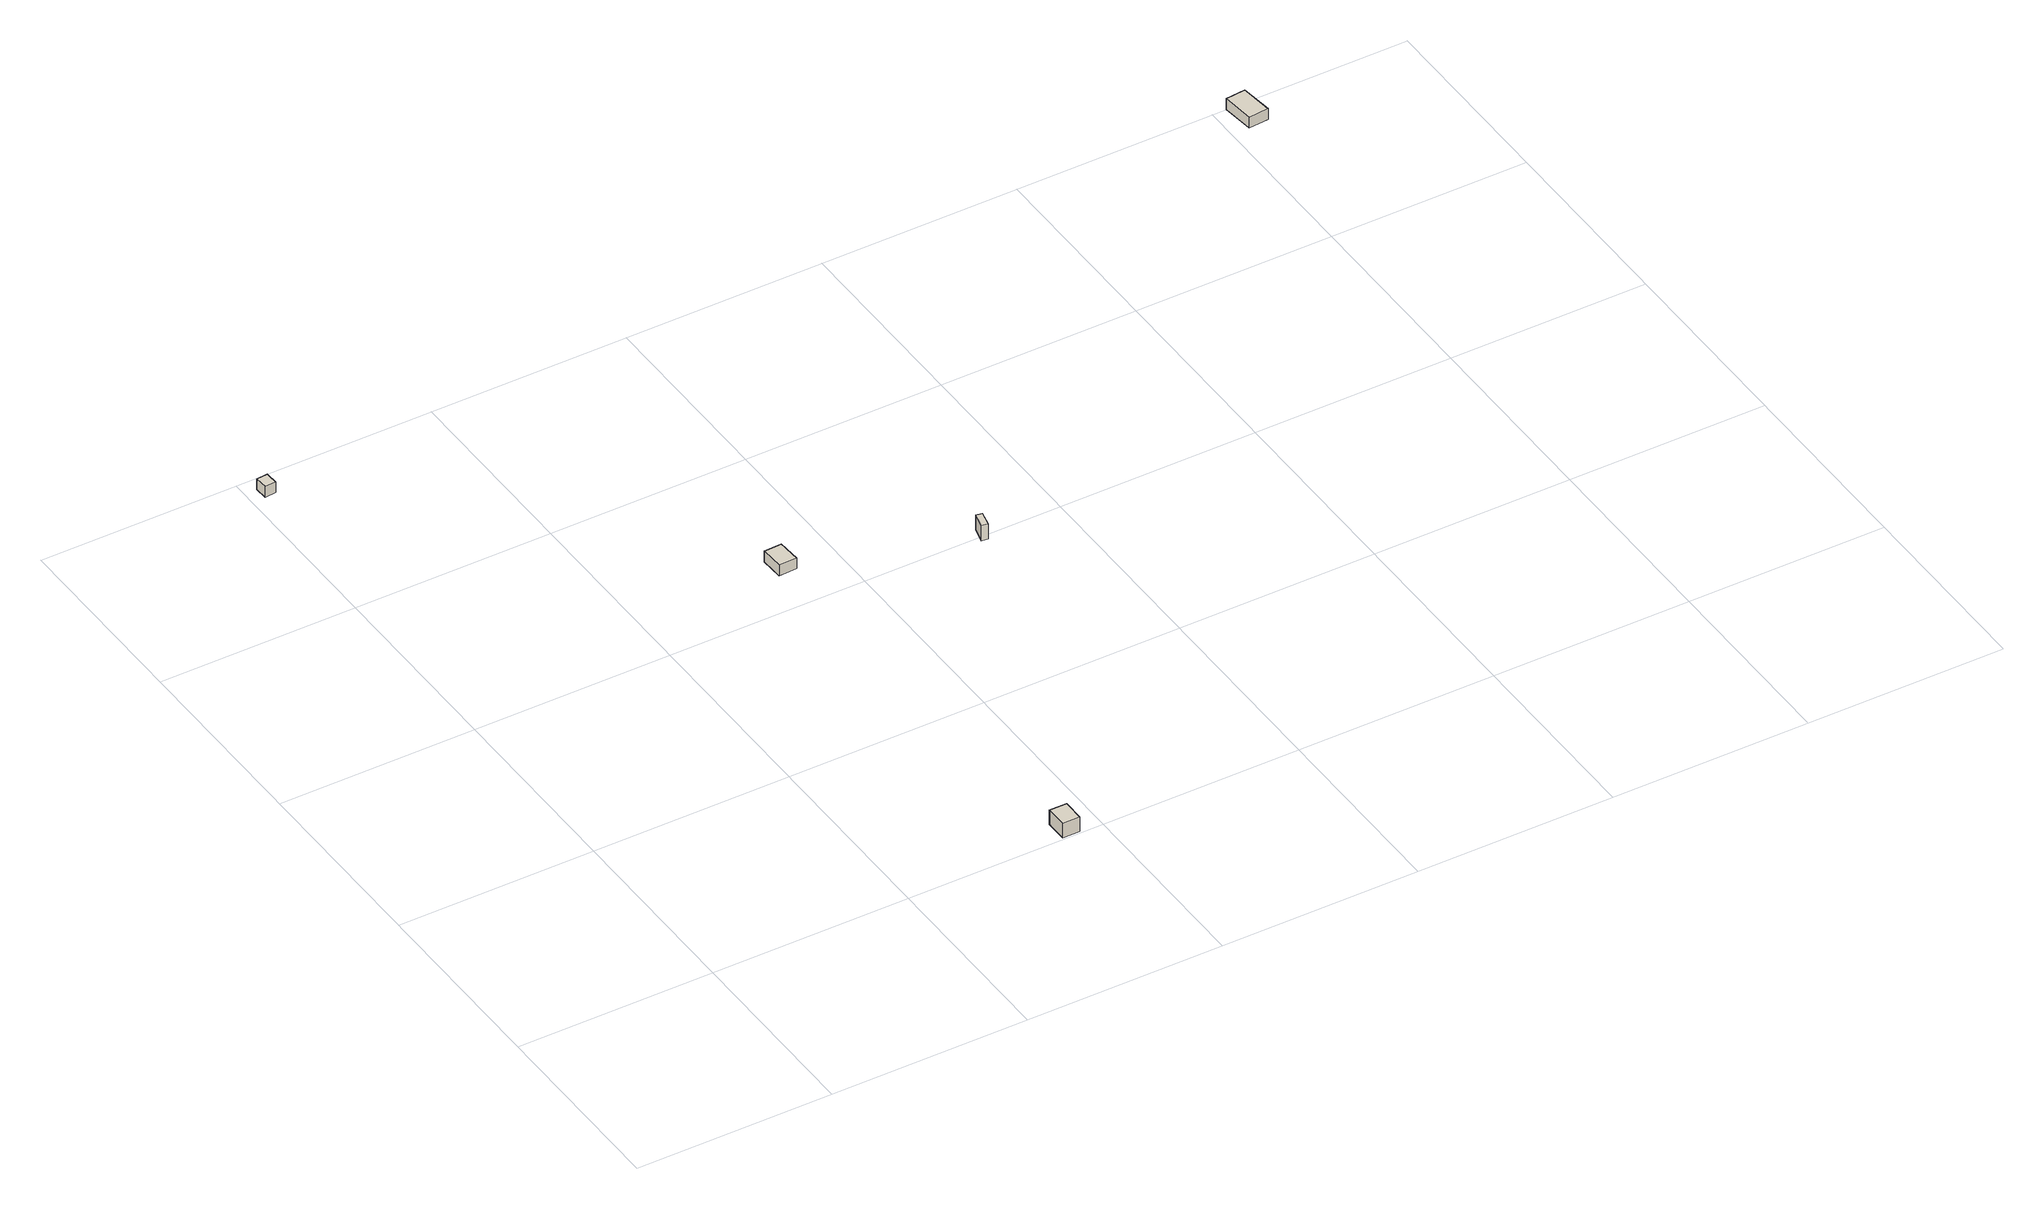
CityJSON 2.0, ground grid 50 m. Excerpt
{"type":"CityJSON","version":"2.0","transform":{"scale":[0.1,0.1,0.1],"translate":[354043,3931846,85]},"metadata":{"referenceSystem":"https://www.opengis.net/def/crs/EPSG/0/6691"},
"CityObjects":{
"building1":{"type":"Building","attributes":{"BuildingIDAttribute.prefecture":"14","BuildingIDAttribute.city":"14153","BuildingDetailAttribute.surveyYear":2015},"geometry":[{"type":"Solid","lod":"1","boundaries":[[[[0,1,2,3]],[[2,4,5,3]],[[1,6,4,2]],[[0,7,6,1]],[[3,5,7,0]],[[4,6,7,5]]]]}]},
"building2":{"type":"Building","attributes":{"measuredHeight":4.8,"BuildingIDAttribute.prefecture":"14","BuildingIDAttribute.city":"14153","BuildingDetailAttribute.surveyYear":2015},"geometry":[{"type":"Solid","lod":"1","boundaries":[[[[8,9,10,11]],[[10,12,13,11]],[[9,14,12,10]],[[8,15,14,9]],[[11,13,15,8]],[[12,14,15,13]]]]}]},
"building3":{"type":"Building","attributes":{"BuildingIDAttribute.prefecture":"14","BuildingIDAttribute.city":"14153","BuildingDetailAttribute.surveyYear":2015},"geometry":[{"type":"Solid","lod":"1","boundaries":[[[[16,17,18,19]],[[18,20,21,19]],[[17,22,20,18]],[[16,23,22,17]],[[19,21,23,16]],[[20,22,23,21]]]]}]},
"building4":{"type":"Building","attributes":{"measuredHeight":4.3,"BuildingIDAttribute.prefecture":"14","BuildingIDAttribute.city":"14153","BuildingDetailAttribute.surveyYear":2015},"geometry":[{"type":"Solid","lod":"1","boundaries":[[[[24,25,26,27]],[[26,28,29,27]],[[25,30,28,26]],[[24,31,30,25]],[[27,29,31,24]],[[28,30,31,29]]]]}]},
"building5":{"type":"Building","attributes":{"usage":"452","storeysAboveGround":1,"BuildingIDAttribute.prefecture":"14","BuildingIDAttribute.city":"14153","BuildingDetailAttribute.totalFloorArea":42.71,"BuildingDetailAttribute.buildingFootprintArea":42.71,"BuildingDetailAttribute.buildingStructureType":"610","BuildingDetailAttribute.buildingStructureOrgType":"2","BuildingDetailAttribute.orgUsage":"193","BuildingDetailAttribute.surveyYear":2015},"geometry":[{"type":"Solid","lod":"1","boundaries":[[[[32,33,34,35]],[[34,36,37,35]],[[33,38,36,34]],[[32,39,38,33]],[[35,37,39,32]],[[36,38,39,37]]]]}]}
},
"vertices":[
[7,1889,46],[5,1922,46],[33,1924,46],[35,1891,46],[33,1924,76],[35,1891,76],[5,1922,76],[7,1889,76],
[943,4,5],[899,4,5],[899,60,5],[943,60,5],[899,60,45],[943,60,45],[899,4,45],[943,4,45],
[877,1085,32],[831,1083,32],[829,1142,32],[874,1144,32],[829,1142,62],[874,1144,62],[831,1083,62],[877,1085,62],
[1307,985,4],[1291,988,4],[1301,1027,4],[1316,1024,4],[1301,1027,46],[1316,1024,46],[1291,988,46],[1307,985,46],
[2586,1906,20],[2535,1901,20],[2526,1984,20],[2577,1989,20],[2526,1984,50],[2577,1989,50],[2535,1901,50],[2586,1906,50]
]}
